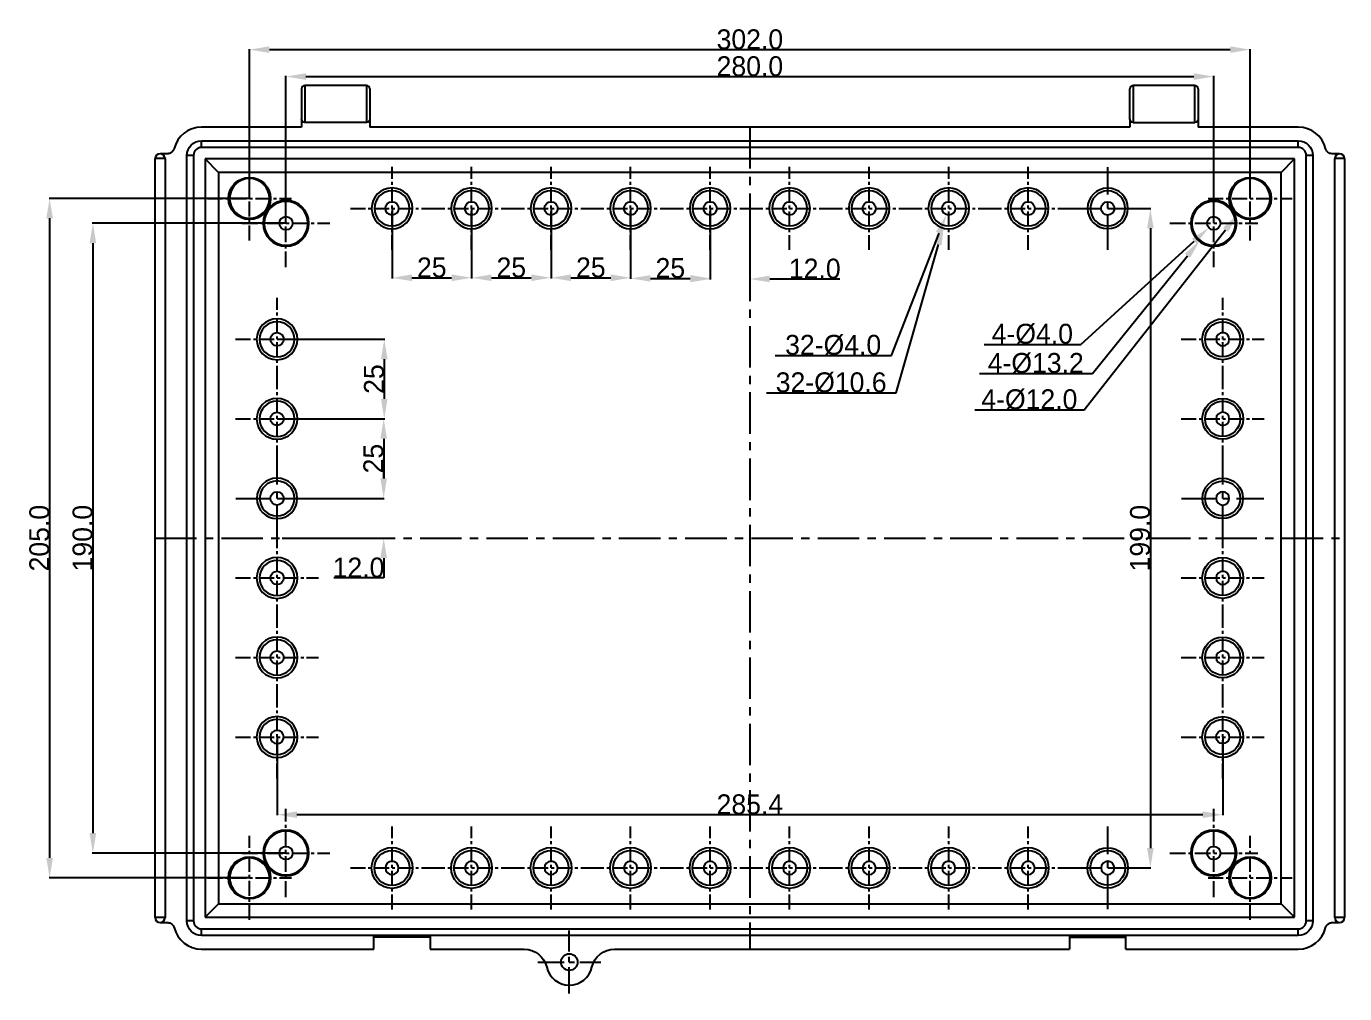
# Model space of a CAD drawing. Header units: inches. Extents: x 84 to 985, y 94 to 954.
# Drawn here: x 83.9 to 481.8, y 94 to 385.8 of the extents above; entities that cross this region are included whole.
import ezdxf

# ---------------------------------------------------------------- set-up
doc = ezdxf.new("R2010")
doc.units = ezdxf.units.IN
doc.header["$MEASUREMENT"] = 0
doc.linetypes.add('CENTER', pattern=[2, 1.25, -0.25, 0.25, -0.25])
for name, color, linetype in [('1', 7, 'Continuous'), ('中心线', 10, 'CENTER'), ('尺寸线', 80, 'Continuous')]:
    doc.layers.add(name, color=color, linetype=linetype)
doc.dimstyles.get("Standard").update_dxf_attribs({"dimtxt": 6, "dimasz": 6, "dimexe": 0.18, "dimexo": 0.0625, "dimgap": 0.09, "dimtad": 1, "dimtoh": 1, "dimdec": 1, "dimzin": 0, "dimdsep": 46, "dimtxsty": 'Standard', "dimcen": 0, "dimadec": 0, "dimazin": 0, "dimtfac": 1, "dimtdec": 1, "dimtofl": 0, "dimtmove": 0, "dimatfit": 3, "dimfxl": 1, "dimtolj": 1, "dimtzin": 0, "dimarcsym": 2})

# ---------------------------------------------------------------- blocks, each defined once
blk = doc.blocks.new('*D24')
at = {"layer": 'Defpoints', "color": 0}
for p in [(290.25, 330.88), (302.25, 330.88), (302.25, 309.58)]:
    blk.add_point(p, dxfattribs=at)
at = {"layer": '尺寸线', "color": 0, "lineweight": -2}
for p, q in [((290.25, 330.82), (290.25, 309.4)), ((302.25, 330.82), (302.25, 309.4)), ((284.25, 309.58), (278.25, 309.58)), ((308.25, 309.58), (329.43, 309.58))]:
    blk.add_line(p, q, dxfattribs=at)
at = {"layer": '尺寸线', "color": 0}
for points in [[(284.25, 310.58), (284.25, 308.58), (290.25, 309.58)], [(308.25, 310.58), (308.25, 308.58), (302.25, 309.58)]]:
    blk.add_solid(points, dxfattribs=at)
at = {"layer": '尺寸线', "color": 0, "insert": (321.84, 312.67), "char_height": 6, "attachment_point": 5}
blk.add_mtext('\\A1;12.0', dxfattribs=at)
blk = doc.blocks.new('*D25')
at = {"layer": 'Defpoints', "color": 0}
for p in [(194.25, 330.88), (218.25, 330.88), (218.25, 309.94)]:
    blk.add_point(p, dxfattribs=at)
at = {"layer": '尺寸线', "color": 0, "lineweight": -2}
for p, q in [((194.25, 330.82), (194.25, 309.76)), ((218.25, 330.82), (218.25, 309.76)), ((200.25, 309.94), (212.25, 309.94))]:
    blk.add_line(p, q, dxfattribs=at)
at = {"layer": '尺寸线', "color": 0}
for points in [[(200.25, 310.94), (200.25, 308.94), (194.25, 309.94)], [(212.25, 310.94), (212.25, 308.94), (218.25, 309.94)]]:
    blk.add_solid(points, dxfattribs=at)
at = {"layer": '尺寸线', "color": 0, "insert": (206.25, 313.03), "char_height": 6, "attachment_point": 5}
blk.add_mtext('\\A1;25', dxfattribs=at)
blk = doc.blocks.new('*D26')
at = {"layer": 'Defpoints', "color": 0}
for p in [(218.25, 330.82), (242.25, 330.82), (242.25, 309.94)]:
    blk.add_point(p, dxfattribs=at)
at = {"layer": '尺寸线', "color": 0, "lineweight": -2}
for p, q in [((218.25, 330.75), (218.25, 309.76)), ((242.25, 330.75), (242.25, 309.76)), ((224.25, 309.94), (236.25, 309.94))]:
    blk.add_line(p, q, dxfattribs=at)
at = {"layer": '尺寸线', "color": 0}
for points in [[(224.25, 310.94), (224.25, 308.94), (218.25, 309.94)], [(236.25, 310.94), (236.25, 308.94), (242.25, 309.94)]]:
    blk.add_solid(points, dxfattribs=at)
at = {"layer": '尺寸线', "color": 0, "insert": (230.25, 313.03), "char_height": 6, "attachment_point": 5}
blk.add_mtext('\\A1;25', dxfattribs=at)
blk = doc.blocks.new('*D27')
at = {"layer": 'Defpoints', "color": 0}
for p in [(242.25, 330.75), (266.25, 330.75), (266.25, 309.94)]:
    blk.add_point(p, dxfattribs=at)
at = {"layer": '尺寸线', "color": 0, "lineweight": -2}
for p, q in [((242.25, 330.69), (242.25, 309.76)), ((266.25, 330.69), (266.25, 309.76)), ((248.25, 309.94), (260.25, 309.94))]:
    blk.add_line(p, q, dxfattribs=at)
at = {"layer": '尺寸线', "color": 0}
for points in [[(248.25, 310.94), (248.25, 308.94), (242.25, 309.94)], [(260.25, 310.94), (260.25, 308.94), (266.25, 309.94)]]:
    blk.add_solid(points, dxfattribs=at)
at = {"layer": '尺寸线', "color": 0, "insert": (254.25, 313.03), "char_height": 6, "attachment_point": 5}
blk.add_mtext('\\A1;25', dxfattribs=at)
blk = doc.blocks.new('*D28')
at = {"layer": 'Defpoints', "color": 0}
for p in [(266.25, 330.69), (290.25, 330.88), (290.25, 309.76)]:
    blk.add_point(p, dxfattribs=at)
at = {"layer": '尺寸线', "color": 0, "lineweight": -2}
for p, q in [((266.25, 330.63), (266.25, 309.58)), ((290.25, 330.82), (290.25, 309.58)), ((272.25, 309.76), (284.25, 309.76))]:
    blk.add_line(p, q, dxfattribs=at)
at = {"layer": '尺寸线', "color": 0}
for points in [[(272.25, 310.76), (272.25, 308.76), (266.25, 309.76)], [(284.25, 310.76), (284.25, 308.76), (290.25, 309.76)]]:
    blk.add_solid(points, dxfattribs=at)
at = {"layer": '尺寸线', "color": 0, "insert": (278.25, 312.85), "char_height": 6, "attachment_point": 5}
blk.add_mtext('\\A1;25', dxfattribs=at)
blk = doc.blocks.new('*D29')
at = {"layer": 'Defpoints', "color": 0}
for p in [(442.25, 370.65), (162.25, 326.38), (442.25, 326.38)]:
    blk.add_point(p, dxfattribs=at)
at = {"layer": '尺寸线', "color": 0, "lineweight": -2}
for p, q in [((162.25, 326.44), (162.25, 370.83)), ((168.25, 370.65), (436.25, 370.65)), ((442.25, 326.44), (442.25, 370.83))]:
    blk.add_line(p, q, dxfattribs=at)
at = {"layer": '尺寸线', "color": 0}
for points in [[(168.25, 371.65), (168.25, 369.65), (162.25, 370.65)], [(436.25, 371.65), (436.25, 369.65), (442.25, 370.65)]]:
    blk.add_solid(points, dxfattribs=at)
at = {"layer": '尺寸线', "color": 0, "insert": (302.25, 373.74), "char_height": 6, "attachment_point": 5}
blk.add_mtext('\\A1;280.0', dxfattribs=at)
blk = doc.blocks.new('*D30')
at = {"layer": 'Defpoints', "color": 0}
for p in [(453.25, 378.77), (151.25, 333.88), (453.25, 333.88)]:
    blk.add_point(p, dxfattribs=at)
at = {"layer": '尺寸线', "color": 0, "lineweight": -2}
for p, q in [((151.25, 333.94), (151.25, 378.95)), ((157.25, 378.77), (447.25, 378.77)), ((453.25, 333.94), (453.25, 378.95))]:
    blk.add_line(p, q, dxfattribs=at)
at = {"layer": '尺寸线', "color": 0}
for points in [[(157.25, 379.77), (157.25, 377.77), (151.25, 378.77)], [(447.25, 379.77), (447.25, 377.77), (453.25, 378.77)]]:
    blk.add_solid(points, dxfattribs=at)
at = {"layer": '尺寸线', "color": 0, "insert": (302.25, 381.86), "char_height": 6, "attachment_point": 5}
blk.add_mtext('\\A1;302.0', dxfattribs=at)
blk = doc.blocks.new('*D31')
at = {"layer": 'Defpoints', "color": 0}
for p in [(162.25, 326.38), (103.97, 136.38), (162.25, 136.38)]:
    blk.add_point(p, dxfattribs=at)
at = {"layer": '尺寸线', "color": 0, "lineweight": -2}
for p, q in [((162.19, 326.38), (103.79, 326.38)), ((103.97, 320.38), (103.97, 142.38)), ((162.19, 136.38), (103.79, 136.38))]:
    blk.add_line(p, q, dxfattribs=at)
at = {"layer": '尺寸线', "color": 0}
for points in [[(102.97, 320.38), (104.97, 320.38), (103.97, 326.38)], [(102.97, 142.38), (104.97, 142.38), (103.97, 136.38)]]:
    blk.add_solid(points, dxfattribs=at)
at = {"layer": '尺寸线', "color": 0, "insert": (100.88, 231.38), "char_height": 6, "attachment_point": 5, "rotation": 90}
blk.add_mtext('\\A1;190.0', dxfattribs=at)
blk = doc.blocks.new('*D32')
at = {"layer": 'Defpoints', "color": 0}
for p in [(151.25, 333.88), (90.92, 128.88), (151.25, 128.88)]:
    blk.add_point(p, dxfattribs=at)
at = {"layer": '尺寸线', "color": 0, "lineweight": -2}
for p, q in [((151.19, 333.88), (90.74, 333.88)), ((90.92, 327.88), (90.92, 134.88)), ((151.19, 128.88), (90.74, 128.88))]:
    blk.add_line(p, q, dxfattribs=at)
at = {"layer": '尺寸线', "color": 0}
for points in [[(89.92, 327.88), (91.92, 327.88), (90.92, 333.88)], [(89.92, 134.88), (91.92, 134.88), (90.92, 128.88)]]:
    blk.add_solid(points, dxfattribs=at)
at = {"layer": '尺寸线', "color": 0, "insert": (87.83, 231.38), "char_height": 6, "attachment_point": 5, "rotation": 90}
blk.add_mtext('\\A1;205.0', dxfattribs=at)
blk = doc.blocks.new('*D40')
at = {"layer": 'Defpoints', "color": 0}
for p in [(159.55, 243.38), (161.06, 231.38), (191.73, 231.38)]:
    blk.add_point(p, dxfattribs=at)
at = {"layer": '尺寸线', "color": 0, "lineweight": -2}
for p, q in [((191.73, 249.38), (191.73, 255.38)), ((159.61, 243.38), (191.91, 243.38)), ((161.13, 231.38), (191.91, 231.38)), ((191.73, 225.38), (191.73, 219.38)), ((191.73, 219.38), (176.64, 219.38))]:
    blk.add_line(p, q, dxfattribs=at)
at = {"layer": '尺寸线', "color": 0}
for points in [[(190.73, 249.38), (192.73, 249.38), (191.73, 243.38)], [(190.73, 225.38), (192.73, 225.38), (191.73, 231.38)]]:
    blk.add_solid(points, dxfattribs=at)
at = {"layer": '尺寸线', "color": 0, "insert": (184.14, 222.47), "char_height": 6, "attachment_point": 5}
blk.add_mtext('\\A1;12.0', dxfattribs=at)
blk = doc.blocks.new('*D41')
at = {"layer": 'Defpoints', "color": 0}
for p in [(159.55, 267.38), (159.55, 243.38), (191.73, 243.38)]:
    blk.add_point(p, dxfattribs=at)
at = {"layer": '尺寸线', "color": 0, "lineweight": -2}
for p, q in [((159.61, 267.38), (191.91, 267.38)), ((191.73, 261.38), (191.73, 249.38)), ((159.61, 243.38), (191.91, 243.38))]:
    blk.add_line(p, q, dxfattribs=at)
at = {"layer": '尺寸线', "color": 0}
for points in [[(190.73, 261.38), (192.73, 261.38), (191.73, 267.38)], [(190.73, 249.38), (192.73, 249.38), (191.73, 243.38)]]:
    blk.add_solid(points, dxfattribs=at)
at = {"layer": '尺寸线', "color": 0, "insert": (188.64, 255.38), "char_height": 6, "attachment_point": 5, "rotation": 90}
blk.add_mtext('\\A1;25', dxfattribs=at)
blk = doc.blocks.new('*D42')
at = {"layer": 'Defpoints', "color": 0}
for p in [(159.55, 291.38), (159.55, 267.38), (191.91, 267.38)]:
    blk.add_point(p, dxfattribs=at)
at = {"layer": '尺寸线', "color": 0, "lineweight": -2}
for p, q in [((159.61, 291.38), (192.09, 291.38)), ((191.91, 285.38), (191.91, 273.38)), ((159.61, 267.38), (192.09, 267.38))]:
    blk.add_line(p, q, dxfattribs=at)
at = {"layer": '尺寸线', "color": 0}
for points in [[(190.91, 285.38), (192.91, 285.38), (191.91, 291.38)], [(190.91, 273.38), (192.91, 273.38), (191.91, 267.38)]]:
    blk.add_solid(points, dxfattribs=at)
at = {"layer": '尺寸线', "color": 0, "insert": (188.82, 279.38), "char_height": 6, "attachment_point": 5, "rotation": 90}
blk.add_mtext('\\A1;25', dxfattribs=at)
blk = doc.blocks.new('*D43')
at = {"layer": 'Defpoints', "color": 0}
for p in [(410.25, 330.88), (410.25, 131.88), (423.12, 131.88)]:
    blk.add_point(p, dxfattribs=at)
at = {"layer": '尺寸线', "color": 0, "lineweight": -2}
for p, q in [((410.31, 330.88), (423.3, 330.88)), ((423.12, 324.88), (423.12, 137.88)), ((410.31, 131.88), (423.3, 131.88))]:
    blk.add_line(p, q, dxfattribs=at)
at = {"layer": '尺寸线', "color": 0}
for points in [[(422.12, 324.88), (424.12, 324.88), (423.12, 330.88)], [(422.12, 137.88), (424.12, 137.88), (423.12, 131.88)]]:
    blk.add_solid(points, dxfattribs=at)
at = {"layer": '尺寸线', "color": 0, "insert": (420.03, 231.38), "char_height": 6, "attachment_point": 5, "rotation": 90}
blk.add_mtext('\\A1;199.0', dxfattribs=at)
blk = doc.blocks.new('*D44')
at = {"layer": 'Defpoints', "color": 0}
for p in [(159.55, 171.38), (444.95, 171.38), (159.55, 147.94)]:
    blk.add_point(p, dxfattribs=at)
at = {"layer": '尺寸线', "color": 0, "lineweight": -2}
for p, q in [((159.55, 171.32), (159.55, 147.76)), ((444.95, 171.32), (444.95, 147.76)), ((438.95, 147.94), (165.55, 147.94))]:
    blk.add_line(p, q, dxfattribs=at)
at = {"layer": '尺寸线', "color": 0}
for points in [[(165.55, 148.94), (165.55, 146.94), (159.55, 147.94)], [(438.95, 148.94), (438.95, 146.94), (444.95, 147.94)]]:
    blk.add_solid(points, dxfattribs=at)
at = {"layer": '尺寸线', "color": 0, "insert": (302.25, 151.03), "char_height": 6, "attachment_point": 5}
blk.add_mtext('\\A1;285.4', dxfattribs=at)
blk = doc.blocks.new('*D53')
at = {"layer": 'Defpoints', "color": 0}
for p in [(362.98, 332.74), (361.53, 329.01)]:
    blk.add_point(p, dxfattribs=at)
at = {"layer": '尺寸线', "color": 0, "lineweight": -2}
for p, q in [((344.98, 286.51), (359.35, 323.42)), ((309.89, 286.51), (344.98, 286.51))]:
    blk.add_line(p, q, dxfattribs=at)
at = {"layer": '尺寸线', "color": 0}
blk.add_solid([(358.42, 323.79), (360.28, 323.06), (361.53, 329.01)], dxfattribs=at)
at = {"layer": '尺寸线', "color": 0, "insert": (327.39, 289.6), "char_height": 6, "attachment_point": 5}
blk.add_mtext('\\A1;32-%%c4.0', dxfattribs=at)
blk = doc.blocks.new('*D54')
at = {"layer": 'Defpoints', "color": 0}
for p in [(363.71, 335.97), (360.8, 325.78)]:
    blk.add_point(p, dxfattribs=at)
at = {"layer": '尺寸线', "color": 0, "lineweight": -2}
for p, q in [((346.37, 275.2), (359.15, 320.01)), ((307.28, 275.2), (346.37, 275.2))]:
    blk.add_line(p, q, dxfattribs=at)
at = {"layer": '尺寸线', "color": 0}
blk.add_solid([(358.19, 320.29), (360.11, 319.74), (360.8, 325.78)], dxfattribs=at)
at = {"layer": '尺寸线', "color": 0, "insert": (326.78, 278.29), "char_height": 6, "attachment_point": 5}
blk.add_mtext('\\A1;32-%%c10.6', dxfattribs=at)
blk = doc.blocks.new('*D55')
at = {"layer": 'Defpoints', "color": 0}
for p in [(443.73, 327.72), (440.77, 325.03)]:
    blk.add_point(p, dxfattribs=at)
at = {"layer": '尺寸线', "color": 0, "lineweight": -2}
for p, q in [((402.09, 289.85), (436.33, 320.99)), ((373, 289.85), (402.09, 289.85))]:
    blk.add_line(p, q, dxfattribs=at)
at = {"layer": '尺寸线', "color": 0}
blk.add_solid([(435.66, 321.73), (437.01, 320.26), (440.77, 325.03)], dxfattribs=at)
at = {"layer": '尺寸线', "color": 0, "insert": (387.5, 292.94), "char_height": 6, "attachment_point": 5}
blk.add_mtext('\\A1;4-%%c4.0', dxfattribs=at)
blk = doc.blocks.new('*D56')
at = {"layer": 'Defpoints', "color": 0}
for p in [(446.4, 331.51), (438.1, 321.24)]:
    blk.add_point(p, dxfattribs=at)
at = {"layer": '尺寸线', "color": 0, "lineweight": -2}
for p, q in [((405.62, 281.05), (434.33, 316.58)), ((371.53, 281.05), (405.62, 281.05))]:
    blk.add_line(p, q, dxfattribs=at)
at = {"layer": '尺寸线', "color": 0}
blk.add_solid([(433.55, 317.21), (435.11, 315.95), (438.1, 321.24)], dxfattribs=at)
at = {"layer": '尺寸线', "color": 0, "insert": (388.53, 284.14), "char_height": 6, "attachment_point": 5}
blk.add_mtext('\\A1;4-%%c13.2', dxfattribs=at)
blk = doc.blocks.new('*D57')
at = {"layer": 'Defpoints', "color": 0}
for p in [(456.96, 338.6), (449.55, 329.16)]:
    blk.add_point(p, dxfattribs=at)
at = {"layer": '尺寸线', "color": 0, "lineweight": -2}
for p, q in [((403.19, 270.09), (445.84, 324.44)), ((370.1, 270.09), (403.19, 270.09))]:
    blk.add_line(p, q, dxfattribs=at)
at = {"layer": '尺寸线', "color": 0}
blk.add_solid([(445.06, 325.06), (446.63, 323.82), (449.55, 329.16)], dxfattribs=at)
at = {"layer": '尺寸线', "color": 0, "insert": (386.6, 273.18), "char_height": 6, "attachment_point": 5}
blk.add_mtext('\\A1;4-%%c12.0', dxfattribs=at)

msp = doc.modelspace()

# ---------------------------------------------------------------- linework, layer by layer
at = {"layer": '1', "color": 252}
for p, q in [((166.95, 366.98), (166.95, 357.78)), ((167.95, 367.98), (167.95, 356.78)), ((186.55, 367.98), (167.95, 367.98)), ((186.55, 367.98), (186.55, 356.78)), ((187.55, 366.98), (187.55, 357.78)), ((416.95, 357.78), (416.95, 366.98)), ((417.95, 367.98), (417.95, 356.78)), ((436.55, 367.98), (417.95, 367.98)), ((436.55, 356.78), (436.55, 367.98)), ((437.55, 366.98), (437.55, 357.78)), ((166.95, 355.38), (136.75, 355.38)), ((166.95, 357.78), (166.95, 355.38)), ((186.55, 356.78), (167.95, 356.78)), ((187.55, 357.78), (187.55, 355.38)), ((416.95, 355.38), (187.55, 355.38)), ((416.95, 357.78), (416.95, 355.38)), ((417.95, 356.78), (436.55, 356.78)), ((437.55, 357.78), (437.55, 355.38)), ((467.75, 355.38), (437.55, 355.38)), ((136.75, 349.28), (136.75, 351.28)), ((136.75, 351.28), (467.75, 351.28)), ((467.75, 349.28), (467.75, 351.28)), ((126.55, 347.38), (124.25, 347.38)), ((134.35, 346.88), (132.35, 346.88)), ((132.35, 115.88), (132.35, 346.88)), ((134.35, 346.88), (134.35, 115.88)), ((467.75, 349.28), (136.75, 349.28)), ((472.15, 346.88), (470.15, 346.88)), ((470.15, 115.88), (470.15, 346.88)), ((472.15, 346.88), (472.15, 115.88)), ((480.25, 347.38), (477.95, 347.38)), ((125.75, 345.88), (122.75, 345.88)), ((122.75, 116.88), (122.75, 345.88)), ((125.75, 345.88), (125.75, 116.88)), ((466.65, 345.78), (137.85, 345.78)), ((141.92, 341.71), (137.85, 345.78)), ((137.85, 345.78), (137.85, 116.98)), ((462.58, 341.71), (466.65, 345.78)), ((466.65, 116.98), (466.65, 345.78)), ((478.75, 116.88), (478.75, 345.88)), ((481.75, 345.88), (478.75, 345.88)), ((481.75, 345.88), (481.75, 116.88)), ((462.58, 341.71), (141.92, 341.71)), ((141.92, 341.71), (141.92, 121.05)), ((462.58, 121.05), (462.58, 341.71)), ((141.92, 121.05), (137.85, 116.98)), ((141.92, 121.05), (462.58, 121.05)), ((462.58, 121.05), (466.65, 116.98)), ((125.75, 116.88), (122.75, 116.88)), ((134.35, 115.88), (132.35, 115.88)), ((137.85, 116.98), (466.65, 116.98)), ((472.15, 115.88), (470.15, 115.88)), ((481.75, 116.88), (478.75, 116.88)), ((124.25, 115.38), (126.55, 115.38)), ((136.75, 113.48), (467.75, 113.48)), ((136.75, 111.48), (136.75, 113.48)), ((467.75, 111.48), (136.75, 111.48)), ((467.75, 111.48), (467.75, 113.48)), ((477.95, 115.38), (480.25, 115.38)), ((188.75, 107.38), (188.75, 111.38)), ((188.75, 111.38), (205.75, 111.38)), ((205.75, 111.01), (188.75, 111.01)), ((205.75, 111.38), (205.75, 107.38)), ((398.75, 111.38), (398.75, 107.38)), ((415.75, 111.38), (398.75, 111.38)), ((398.75, 111.01), (415.75, 111.01)), ((415.75, 107.38), (415.75, 111.38)), ((136.75, 107.38), (188.75, 107.38)), ((205.75, 107.38), (234.1, 107.38)), ((261.4, 107.38), (398.75, 107.38)), ((415.75, 107.38), (467.75, 107.38))]:
    msp.add_line(p, q, dxfattribs=at)
at = {"layer": '1', "color": 23, "linetype": 'CENTER', "ltscale": 3.628345}
for p, q in [((151.25, 321.18), (151.25, 346.58)), ((453.25, 321.18), (453.25, 346.58)), ((138.55, 333.88), (163.95, 333.88)), ((440.55, 333.88), (465.95, 333.88)), ((151.25, 116.18), (151.25, 141.58)), ((453.25, 116.18), (453.25, 141.58)), ((138.55, 128.88), (163.95, 128.88)), ((440.55, 128.88), (465.95, 128.88))]:
    msp.add_line(p, q, dxfattribs=at)
at = {"layer": '1', "color": 23, "linetype": 'CENTER', "ltscale": 3.574141}
for p, q in [((194.25, 318.37), (194.25, 343.39)), ((218.25, 318.37), (218.25, 343.39)), ((242.25, 318.37), (242.25, 343.39)), ((266.25, 318.37), (266.25, 343.39)), ((290.25, 318.37), (290.25, 343.39)), ((314.25, 318.37), (314.25, 343.39)), ((338.25, 318.37), (338.25, 343.39)), ((362.25, 318.37), (362.25, 343.39)), ((386.25, 318.37), (386.25, 343.39)), ((181.74, 330.88), (206.76, 330.88)), ((205.74, 330.88), (230.76, 330.88)), ((229.74, 330.88), (254.76, 330.88)), ((253.74, 330.88), (278.76, 330.88)), ((277.74, 330.88), (302.76, 330.88)), ((301.74, 330.88), (326.76, 330.88)), ((325.74, 330.88), (350.76, 330.88)), ((349.74, 330.88), (374.76, 330.88)), ((373.74, 330.88), (398.76, 330.88)), ((159.55, 278.87), (159.55, 303.89)), ((444.95, 278.87), (444.95, 303.89)), ((147.04, 291.38), (172.06, 291.38)), ((432.44, 291.38), (457.46, 291.38)), ((159.55, 254.87), (159.55, 279.89)), ((444.95, 254.87), (444.95, 279.89)), ((147.04, 267.38), (172.06, 267.38)), ((432.44, 267.38), (457.46, 267.38)), ((159.55, 206.87), (159.55, 231.89)), ((444.95, 206.87), (444.95, 231.89)), ((147.04, 219.38), (172.06, 219.38)), ((432.44, 219.38), (457.46, 219.38)), ((159.55, 182.87), (159.55, 207.89)), ((444.95, 182.87), (444.95, 207.89)), ((147.04, 195.38), (172.06, 195.38)), ((432.44, 195.38), (457.46, 195.38)), ((159.55, 158.87), (159.55, 183.89)), ((444.95, 158.87), (444.95, 183.89)), ((147.04, 171.38), (172.06, 171.38)), ((432.44, 171.38), (457.46, 171.38)), ((194.25, 119.37), (194.25, 144.39)), ((218.25, 119.37), (218.25, 144.39)), ((242.25, 119.37), (242.25, 144.39)), ((266.25, 119.37), (266.25, 144.39)), ((290.25, 119.37), (290.25, 144.39)), ((314.25, 119.37), (314.25, 144.39)), ((338.25, 119.37), (338.25, 144.39)), ((362.25, 119.37), (362.25, 144.39)), ((386.25, 119.37), (386.25, 144.39)), ((181.74, 131.88), (206.76, 131.88)), ((205.74, 131.88), (230.76, 131.88)), ((229.74, 131.88), (254.76, 131.88)), ((253.74, 131.88), (278.76, 131.88)), ((277.74, 131.88), (302.76, 131.88)), ((301.74, 131.88), (326.76, 131.88)), ((325.74, 131.88), (350.76, 131.88)), ((349.74, 131.88), (374.76, 131.88)), ((373.74, 131.88), (398.76, 131.88))]:
    msp.add_line(p, q, dxfattribs=at)
at = {"layer": '1', "color": 23, "linetype": 'CENTER', "ltscale": 8.306328}
for p, q in [((410.25, 318.42), (410.25, 343.34)), ((397.79, 330.88), (422.71, 330.88)), ((159.55, 230.92), (159.55, 255.84)), ((444.95, 230.92), (444.95, 255.84)), ((147.09, 243.38), (172.01, 243.38)), ((432.49, 243.38), (457.41, 243.38)), ((410.25, 119.42), (410.25, 144.34)), ((397.79, 131.88), (422.71, 131.88))]:
    msp.add_line(p, q, dxfattribs=at)
at = {"layer": '1', "color": 23, "linetype": 'CENTER', "ltscale": 3.794785}
for p, q in [((162.25, 313.1), (162.25, 339.66)), ((442.25, 313.1), (442.25, 339.66)), ((148.97, 326.38), (175.53, 326.38)), ((428.97, 326.38), (455.53, 326.38)), ((162.25, 123.1), (162.25, 149.66)), ((442.25, 123.1), (442.25, 149.66)), ((148.97, 136.38), (175.53, 136.38)), ((428.97, 136.38), (455.53, 136.38))]:
    msp.add_line(p, q, dxfattribs=at)
at = {"layer": '1', "color": 23, "linetype": 'CENTER', "ltscale": 6.35}
for p, q in [((247.75, 93.95), (247.75, 113)), ((238.23, 103.48), (257.28, 103.48))]:
    msp.add_line(p, q, dxfattribs=at)
at = {"layer": '1', "color": 252}
for centre, radius in [((151.25, 333.88), 6.35), ((453.25, 333.88), 6.35), ((194.25, 330.88), 2), ((218.25, 330.88), 2), ((242.25, 330.88), 2), ((266.25, 330.88), 2), ((290.25, 330.88), 2), ((314.25, 330.88), 2), ((338.25, 330.88), 2), ((362.25, 330.88), 2), ((386.25, 330.88), 2), ((410.25, 330.88), 2), ((162.25, 326.38), 2), ((442.25, 326.38), 2), ((444.95, 291.38), 6.16), ((444.95, 291.38), 5.3), ((159.55, 291.38), 2), ((444.95, 267.38), 6.16), ((444.95, 267.38), 5.3), ((159.55, 267.38), 2), ((444.95, 243.38), 6.11), ((444.95, 243.38), 5.25), ((159.55, 243.38), 2), ((444.95, 219.38), 6.16), ((444.95, 219.38), 5.3), ((159.55, 219.38), 2), ((444.95, 195.38), 6.16), ((444.95, 195.38), 5.3), ((159.55, 195.38), 2), ((444.95, 171.38), 6.16), ((444.95, 171.38), 5.3), ((444.95, 171.38), 2), ((162.25, 136.38), 2), ((194.25, 131.88), 6.16), ((194.25, 131.88), 5.3), ((218.25, 131.88), 6.16), ((218.25, 131.88), 5.3), ((242.25, 131.88), 6.16), ((242.25, 131.88), 5.3), ((266.25, 131.88), 6.16), ((266.25, 131.88), 5.3), ((290.25, 131.88), 6.16), ((290.25, 131.88), 5.3), ((314.25, 131.88), 6.16), ((314.25, 131.88), 5.3), ((338.25, 131.88), 6.16), ((338.25, 131.88), 5.3), ((362.25, 131.88), 6.16), ((362.25, 131.88), 5.3), ((386.25, 131.88), 6.16), ((386.25, 131.88), 5.3), ((410.25, 131.88), 6.11), ((410.25, 131.88), 5.25), ((442.25, 136.38), 2), ((151.25, 128.88), 6.35), ((453.25, 128.88), 6.35), ((247.75, 103.48), 2.5)]:
    msp.add_circle(centre, radius, dxfattribs=at)
at = {"layer": '1', "color": 252, "extrusion": (0, 0, -1)}
for centre, radius in [((-151.25, 333.88), 6), ((-453.25, 333.88), 6), ((-194.25, 330.88), 6.16), ((-194.25, 330.88), 5.3), ((-218.25, 330.88), 6.16), ((-218.25, 330.88), 5.3), ((-242.25, 330.88), 6.16), ((-242.25, 330.88), 5.3), ((-266.25, 330.88), 6.16), ((-266.25, 330.88), 5.3), ((-290.25, 330.88), 6.16), ((-290.25, 330.88), 5.3), ((-314.25, 330.88), 6.16), ((-314.25, 330.88), 5.3), ((-338.25, 330.88), 6.16), ((-338.25, 330.88), 5.3), ((-362.25, 330.88), 6.16), ((-362.25, 330.88), 5.3), ((-386.25, 330.88), 6.16), ((-386.25, 330.88), 5.3), ((-410.25, 330.88), 6.11), ((-410.25, 330.88), 5.25), ((-162.25, 326.38), 6.93), ((-162.25, 326.38), 6.6), ((-442.25, 326.38), 6.93), ((-442.25, 326.38), 6.6), ((-159.55, 291.38), 6.16), ((-159.55, 291.38), 5.3), ((-444.95, 291.38), 2), ((-159.55, 267.38), 6.16), ((-159.55, 267.38), 5.3), ((-444.95, 267.38), 2), ((-159.55, 243.38), 6.11), ((-159.55, 243.38), 5.25), ((-444.95, 243.38), 2), ((-159.55, 219.38), 6.16), ((-159.55, 219.38), 5.3), ((-444.95, 219.38), 2), ((-159.55, 195.38), 6.16), ((-159.55, 195.38), 5.3), ((-444.95, 195.38), 2), ((-159.55, 171.38), 6.16), ((-159.55, 171.38), 5.3), ((-159.55, 171.38), 2), ((-162.25, 136.38), 6.93), ((-442.25, 136.38), 6.93), ((-162.25, 136.38), 6.6), ((-442.25, 136.38), 6.6), ((-151.25, 128.88), 6), ((-194.25, 131.88), 2), ((-218.25, 131.88), 2), ((-242.25, 131.88), 2), ((-266.25, 131.88), 2), ((-290.25, 131.88), 2), ((-314.25, 131.88), 2), ((-338.25, 131.88), 2), ((-362.25, 131.88), 2), ((-386.25, 131.88), 2), ((-410.25, 131.88), 2), ((-453.25, 128.88), 6)]:
    msp.add_circle(centre, radius, dxfattribs=at)
at = {"layer": '1', "color": 252}
for centre, radius, start, end in [((167.95, 366.98), 1, 90, 180), ((186.55, 366.98), 1, 0, 90), ((417.95, 366.98), 1, 90, 180), ((436.55, 366.98), 1, 0, 90), ((136.75, 346.88), 8.5, 90, 166.2242), ((467.75, 346.88), 8.5, 13.7758, 90), ((124.25, 345.88), 1.5, 0, 180), ((136.75, 346.88), 2.4, 90, 180), ((467.75, 346.88), 2.4, 0, 90), ((480.25, 345.88), 1.5, 0, 180), ((124.25, 116.88), 1.5, 180, 0), ((136.75, 115.88), 2.4, 180, 270), ((467.75, 115.88), 2.4, 270, 0), ((480.25, 116.88), 1.5, 180, 0), ((136.75, 115.88), 8.5, 193.7758, 270), ((467.75, 115.88), 8.5, 270, 346.2242), ((247.75, 103.48), 7, 192.793, 347.207)]:
    msp.add_arc(centre, radius, start, end, dxfattribs=at)
at = {"layer": '1', "color": 252, "extrusion": (0, 0, -1)}
for centre, radius, start, end in [((-167.95, 357.78), 1, 270, 0), ((-186.55, 357.78), 1, 180, 270), ((-417.95, 357.78), 1, 270, 0), ((-436.55, 357.78), 1, 180, 270), ((-136.75, 346.88), 4.4, 0, 90), ((-467.75, 346.88), 4.4, 90, 180), ((-136.75, 115.88), 4.4, 270, 0), ((-467.75, 115.88), 4.4, 180, 270), ((-234.1, 100.38), 7, 90, 167.207), ((-261.4, 100.38), 7, 12.793, 90)]:
    msp.add_arc(centre, radius, start, end, dxfattribs=at)
at = {"layer": '1', "color": 252}
for points in [[(128.5, 348.9), (128.44, 348.68), (128.36, 348.48), (128.11, 348.11), (127.96, 347.94), (127.7, 347.74), (127.61, 347.67), (127.41, 347.57), (127.31, 347.52), (127.1, 347.45), (126.99, 347.42), (126.78, 347.39), (126.66, 347.38), (126.55, 347.38)], [(477.95, 347.38), (477.73, 347.38), (477.51, 347.41), (477.09, 347.56), (476.89, 347.67), (476.63, 347.87), (476.55, 347.95), (476.4, 348.11), (476.33, 348.2), (476.21, 348.39), (476.16, 348.48), (476.07, 348.69), (476.03, 348.79), (476.01, 348.9)], [(126.55, 115.38), (126.78, 115.38), (126.99, 115.34), (127.42, 115.2), (127.61, 115.09), (127.88, 114.88), (127.96, 114.81), (128.11, 114.64), (128.17, 114.56), (128.29, 114.37), (128.35, 114.27), (128.43, 114.07), (128.47, 113.96), (128.5, 113.85)], [(476.01, 113.85), (476.06, 114.07), (476.15, 114.27), (476.39, 114.65), (476.54, 114.81), (476.8, 115.02), (476.9, 115.08), (477.09, 115.19), (477.19, 115.23), (477.4, 115.3), (477.51, 115.33), (477.73, 115.37), (477.84, 115.38), (477.95, 115.38)]]:
    msp.add_open_spline(points, degree=3, knots=[0, 0, 0, 0, 0.25, 0.25, 0.5, 0.5, 0.625, 0.625, 0.75, 0.75, 0.875, 0.875, 1, 1, 1, 1], dxfattribs=at)
at = {"layer": '中心线', "ltscale": 10}
for p, q in [((302.25, 355.38), (302.25, 107.38)), ((122.75, 231.38), (481.75, 231.38))]:
    msp.add_line(p, q, dxfattribs=at)

# ---------------------------------------------------------------- dimensions: what is measured, and where the dimension line sits
at = {"layer": '尺寸线'}
for base, p1, p2, picture, middle in [((453.25, 378.77), (151.25, 333.88), (453.25, 333.88), '*D30', (302.25, 378.77)), ((442.25, 370.65), (162.25, 326.38), (442.25, 326.38), '*D29', (302.25, 370.65))]:
    dim = msp.add_linear_dim(base=base, p1=p1, p2=p2, dimstyle='Standard', dxfattribs=at)
    dim.commit()
    dim.dimension.update_dxf_attribs({"geometry": picture, "text_midpoint": middle, "dimtype": 160})
for p1, p2, override, picture, middle in [((456.96, 338.6), (449.55, 329.16), {"dimpost": '4-%%c<>'}, '*D57', (386.6, 270.09)), ((363.71, 335.97), (360.8, 325.78), {"dimpost": '32-%%c<>'}, '*D54', (326.78, 275.2)), ((362.98, 332.74), (361.53, 329.01), {"dimpost": '32-%%c<>'}, '*D53', (327.39, 286.51)), ((446.4, 331.51), (438.1, 321.24), {"dimpost": '4-%%c<>'}, '*D56', (388.53, 281.05)), ((443.73, 327.72), (440.77, 325.03), {"dimpost": '4-%%c<>'}, '*D55', (387.5, 289.85))]:
    dim = msp.add_diameter_dim_2p(p1=p1, p2=p2, dimstyle='Standard', override=override, dxfattribs=at)
    dim.commit()
    dim.dimension.update_dxf_attribs({"geometry": picture, "text_midpoint": middle, "dimtype": 163})
for base, p1, p2, picture, middle in [((90.92, 128.88), (151.25, 333.88), (151.25, 128.88), '*D32', (87.83, 231.38)), ((423.12, 131.88), (410.25, 330.88), (410.25, 131.88), '*D43', (420.03, 231.38)), ((103.97, 136.38), (162.25, 326.38), (162.25, 136.38), '*D31', (100.88, 231.38)), ((191.73, 231.38), (159.55, 243.38), (161.06, 231.38), '*D40', (184.14, 222.47))]:
    dim = msp.add_linear_dim(base=base, p1=p1, p2=p2, angle=90, dimstyle='Standard', dxfattribs=at)
    dim.commit()
    dim.dimension.update_dxf_attribs({"geometry": picture, "text_midpoint": middle})
for base, p1, p2, picture, middle in [((218.25, 309.94), (194.25, 330.88), (218.25, 330.88), '*D25', (206.25, 313.03)), ((242.25, 309.94), (218.25, 330.82), (242.25, 330.82), '*D26', (230.25, 313.03)), ((266.25, 309.94), (242.25, 330.75), (266.25, 330.75), '*D27', (254.25, 313.03)), ((290.25, 309.76), (266.25, 330.69), (290.25, 330.88), '*D28', (278.25, 312.85))]:
    dim = msp.add_linear_dim(base=base, p1=p1, p2=p2, text='25', dimstyle='Standard', dxfattribs=at)
    dim.commit()
    dim.dimension.update_dxf_attribs({"geometry": picture, "text_midpoint": middle})
for base, p1, p2, picture, middle in [((302.25, 309.58), (290.25, 330.88), (302.25, 330.88), '*D24', (321.84, 312.67)), ((159.55, 147.94), (444.95, 171.38), (159.55, 171.38), '*D44', (302.25, 151.03))]:
    dim = msp.add_linear_dim(base=base, p1=p1, p2=p2, dimstyle='Standard', dxfattribs=at)
    dim.commit()
    dim.dimension.update_dxf_attribs({"geometry": picture, "text_midpoint": middle})
for base, p1, p2, picture, middle in [((191.91, 267.38), (159.55, 291.38), (159.55, 267.38), '*D42', (188.82, 279.38)), ((191.73, 243.38), (159.55, 267.38), (159.55, 243.38), '*D41', (188.64, 255.38))]:
    dim = msp.add_linear_dim(base=base, p1=p1, p2=p2, angle=90, text='25', dimstyle='Standard', dxfattribs=at)
    dim.commit()
    dim.dimension.update_dxf_attribs({"geometry": picture, "text_midpoint": middle})

doc.saveas('drawing.dxf')
